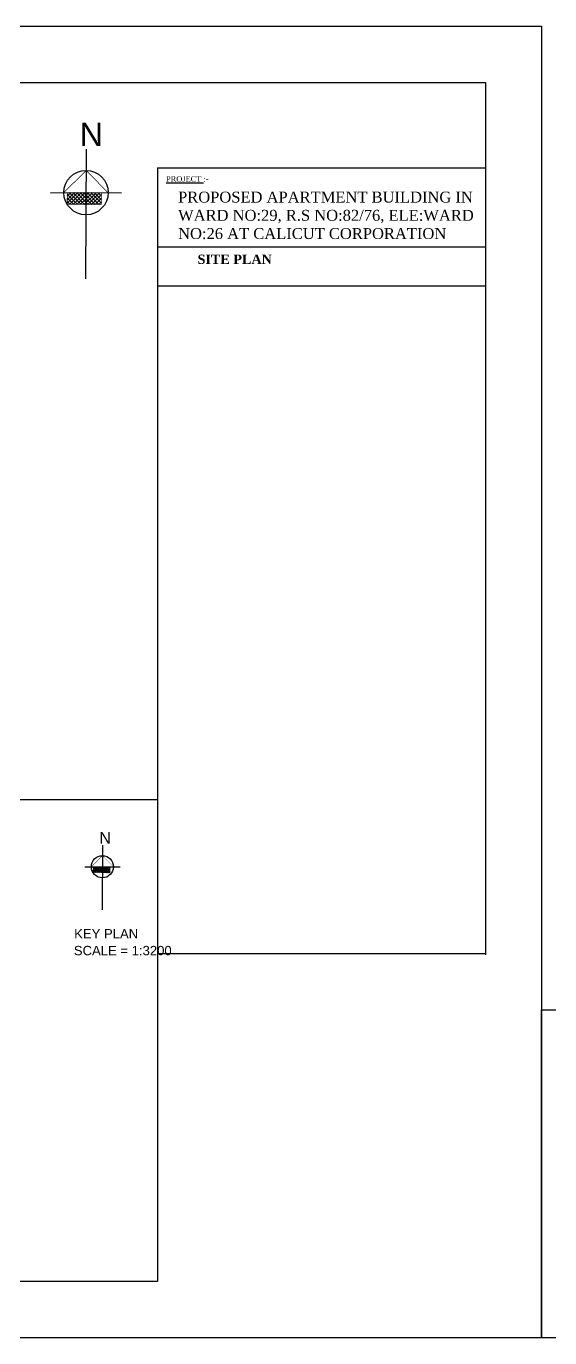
# Model space of a CAD drawing. Header units: metres. Extents: x -701442 to 358, y -36189 to 302.
# Drawn here: x 183.6 to 250.7, y 133.6 to 301.6 of the extents above; entities that cross this region are included whole.
import ezdxf

# ---------------------------------------------------------------- set-up
doc = ezdxf.new("R2010")
doc.units = ezdxf.units.M
doc.header["$MEASUREMENT"] = 0
doc.styles.get("Standard").update_dxf_attribs({"font": 'ARIAL.TTF'})
doc.dimstyles.new('1-100', dxfattribs={"dimtxt": 0.2, "dimasz": 0.1, "dimexe": 5, "dimexo": 5, "dimgap": 0.1, "dimtad": 1, "dimzin": 0, "dimdsep": 46, "dimtxsty": 'Standard', "dimblk": 'ARCHTICK', "dimcen": 0.09, "dimdle": 0.1, "dimse1": 1, "dimse2": 1, "dimclrd": 8, "dimclre": 8, "dimclrt": 256, "dimadec": 0, "dimazin": 0, "dimtfac": 1, "dimtofl": 0, "dimtmove": 0, "dimatfit": 3, "dimldrblk": 'ARCHTICK', "dimfxl": 1, "dimtolj": 1, "dimtzin": 0, "dimarcsym": 0})

# ---------------------------------------------------------------- blocks, each defined once
blk = doc.blocks.new('_ARCHTICK')
at = {"color": 0, "linetype": 'ByBlock', "const_width": 0.15}
blk.add_lwpolyline([(-0.5, -0.5), (0.5, 0.5)], dxfattribs=at)
blk = doc.blocks.new('*D71')
at = {"lineweight": -2, "transparency": 16777216}
blk.add_line((-701441.26, 144.88), (-701441.26, 143.38), dxfattribs=at)
at = {"layer": 'Defpoints', "color": 0, "transparency": 16777216}
for p in [(-701441.15, 144.78), (-701441.26, 143.48), (285.19, 143.48)]:
    blk.add_point(p, dxfattribs=at)
at = {"lineweight": -2, "transparency": 16777216, "xscale": 0.1, "yscale": 0.1, "zscale": 0.1}
for p, rotation in [((-701441.26, 144.78), 90), ((-701441.26, 143.48), 270)]:
    blk.add_blockref('_ARCHTICK', p, dxfattribs=dict(at, rotation=rotation))
at = {"transparency": 16777216, "insert": (-701441.51, 144.13), "char_height": 0.3, "attachment_point": 5, "rotation": 90}
blk.add_mtext('\\A1;1.30', dxfattribs=at)

msp = doc.modelspace()

# ---------------------------------------------------------------- hatches: boundary and pattern name
h = msp.add_hatch()
h.set_pattern_fill('ANSI37', color=256, scale=2.620781, angle=-0.2698962, style=0)
h.set_pattern_definition([(44.730104, (-417.47163, 477.4242), (-0.23055272, 0.23273509), []), (134.730104, (-417.47163, 477.4242), (-0.23273509, -0.23055272), [])])
h.paths.add_polyline_path([(188.86503, 280.31365), (188.85797, 278.81411), (191.2663, 278.80276), (191.27336, 280.3023)])
h.paths.add_polyline_path([(193.24594, 278.79344), (193.253, 280.29298), (191.27336, 280.3023), (191.2663, 278.80276)])
h = msp.add_hatch()
h.set_pattern_fill('ANSI37', color=256, scale=1.31039, angle=-0.2698962, style=0)
h.set_pattern_definition([(44.730104, (-110.99604, 292.50805), (-0.11527636, 0.11636754), []), (134.730104, (-110.99604, 292.50805), (-0.11636754, -0.11527636), [])])
h.paths.add_polyline_path([(192.17229, 193.95277), (192.16876, 193.203), (193.37292, 193.19733), (193.37645, 193.9471)])
h.paths.add_polyline_path([(194.36274, 193.19267), (194.36627, 193.94243), (193.37645, 193.9471), (193.37292, 193.19733)])

# ---------------------------------------------------------------- linework, layer by layer
for p, q in [((191.2995, 285.85189), (191.22137, 269.26626)), ((200.45067, 283.50037, 101), (200.45067, 140.81877, 101)), ((200.45067, 283.50037, 101), (242.45067, 283.50037, 101)), ((186.74158, 280.32365), (195.80514, 280.28095)), ((193.38952, 196.72189), (193.35046, 188.42908)), ((191.11056, 193.95777), (195.64234, 193.93642)), ((242.45067, 182.81877, 101), (200.45067, 182.81877, 101))]:
    msp.add_line(p, q)
at = {"elevation": 101}
for points in [[(12.05067, 301.61877), (249.65067, 301.61877), (249.65067, 133.61877), (12.05067, 133.61877)], [(249.65067, 175.61877), (309.05067, 175.61877), (309.05067, 133.61877), (249.65067, 133.61877)]]:
    msp.add_lwpolyline(points, close=True, dxfattribs=at)
for points in [[(200.45067, 140.81877), (19.25067, 140.81877), (19.25067, 294.41877), (242.45067, 294.41877), (242.45067, 182.65457)], [(242.45067, 273.32557), (200.45067, 273.32557)], [(242.45067, 268.31574), (200.45067, 268.31574)], [(200.45067, 202.51491), (139.62345, 202.51491), (139.62345, 140.81877)]]:
    msp.add_lwpolyline(points, dxfattribs=at)
for points, const_width in [([(191.28672, 283.13932), (194.11038, 280.28894), (193.253, 280.29298), (193.24594, 278.79344), (188.85797, 278.81411), (188.86503, 280.31365), (188.43634, 280.31567), (191.28672, 283.13932)], 0.09085), ([(193.38313, 195.3656), (194.79496, 193.94041), (194.36627, 193.94243), (194.36274, 193.19267), (192.16876, 193.203), (192.17229, 193.95277), (191.95794, 193.95378), (193.38313, 195.3656)], 0.04543)]:
    msp.add_lwpolyline(points, dxfattribs=dict(const_width=const_width))
for centre, radius in [((191.27336, 280.3023), 2.83705), ((193.37645, 193.9471), 1.41852)]:
    msp.add_circle(centre, radius)

# ---------------------------------------------------------------- texts
for s, height, p in [('N', 3, (190.44306, 286.25757)), ('N', 1.5, (192.9613, 196.92473)), ('KEY PLAN', 1.2, (189.76083, 184.77472, 101)), ('SCALE = 1:3200', 1.2, (189.71674, 182.6147, 101))]:
    msp.add_text(s, height=height).set_placement(p)
at = {"ltscale": 3, "attachment_point": 1}
for s, insert, char_height, width in [('{\\fTimes New Roman|b0|i0|c0|p18;\\LPROJECT \\l:-}', (201.53397, 282.40339, 101), 0.7, 5.382067), ('{\\fTimes New Roman|b0|i0|c0|p18;PROPOSED APARTMENT BUILDING IN WARD NO:29, R.S NO:82/76, ELE:WARD NO:26 AT CALICUT CORPORATION}', (203.07229, 280.43082, 101), 1.4, 40.6374127), ('{\\fTimes New Roman|b1|i0|c0|p18;SITE PLAN}', (205.56809, 272.36847, 101), 1.2, 40.6374127)]:
    msp.add_mtext(s, dxfattribs=dict(at, insert=insert, char_height=char_height, width=width))

# ---------------------------------------------------------------- dimensions: what is measured, and where the dimension line sits
dim = msp.add_linear_dim(base=(-701441.25939, 143.48368), p1=(-701441.15013, 144.78368), p2=(285.18576, 143.48368), angle=90, dimstyle='1-100', override={"dimtxt": 0.3, "dimtad": 3, "dimclrd": 256, "dimfxlon": 1, "dimarcsym": 2})
dim.commit()
dim.dimension.update_dxf_attribs({"geometry": '*D71', "text_midpoint": (-701441.25939, 144.13368), "dimtype": 160})

doc.saveas('drawing.dxf')
